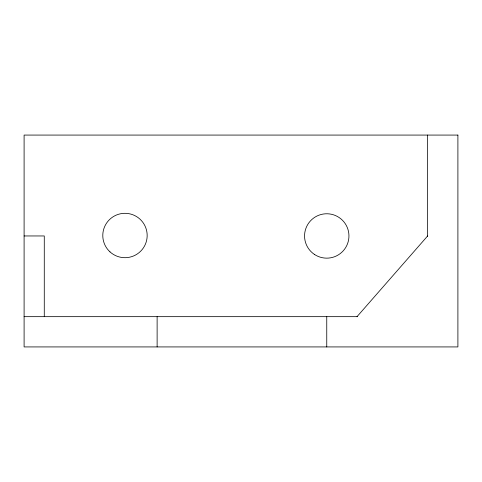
<?xml version="1.0" encoding="UTF-8"?>
<svg xmlns="http://www.w3.org/2000/svg" width="482" height="482" viewBox="0 0 482 482"><rect width="100%" height="100%" fill="white"/><g stroke="black" fill="none" stroke-linecap="round" stroke-linejoin="round"><path stroke-width="0.72" d="M357.017 316.662L427.636 235.957M24.1 235.957L44.278 235.957L44.278 316.662M24.1 316.662L357.728 316.662M427.636 135.074L427.636 236.554M326.754 316.662L326.754 346.926M157.12 316.662L157.12 346.926M457.9 135.074L24.1 135.074L24.1 346.926L457.9 346.926L457.9 135.074M314.294 254.327A22.196 22.196 0 0 0 348.89 237.56A22.196 22.196 0 0 0 317.072 215.984A22.196 22.196 0 0 0 314.294 254.327M109.998 251.881A22.196 22.196 0 0 0 146.649 240.295A22.196 22.196 0 0 0 118.289 214.345A22.196 22.196 0 0 0 109.998 251.881"/></g></svg>
